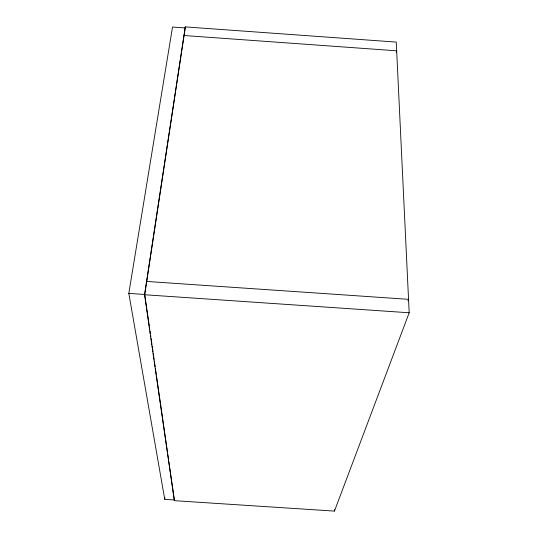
<?xml version="1.0" encoding="UTF-8"?>
<svg xmlns="http://www.w3.org/2000/svg" width="538" height="538" viewBox="0 0 538 538"><rect width="100%" height="100%" fill="white"/><g stroke="black" fill="none" stroke-linecap="round" stroke-linejoin="round"><path stroke-width="0.81" d="M334.454 511.1L409.189 312.766L396.244 42.092L185.267 26.9L144.554 294.743L174.346 500.67L334.454 511.1L334.468 509.54M168.858 461.705L174.379 499.977L164.742 499.345L164.944 497.684M149.295 326.089L144.735 294.468L185.22 27.942L172.523 27.035L128.811 293.385L164.742 499.345M396.277 52.435L396.661 50.801L183.962 35.508M407.965 300.903L408.544 299.33L146.571 281.435M128.811 293.385L144.735 294.468M144.554 294.743L409.189 312.766M149.53 327.75L149.772 329.417M150.015 331.078L150.371 333.573M150.613 335.241L150.855 336.902M151.091 338.563L151.931 344.387M152.173 346.055L153.014 351.879M153.256 353.54L154.097 359.364M154.332 361.032L155.173 366.855M155.415 368.517L156.255 374.34M156.497 376.008L167.533 452.552M167.775 454.213L168.616 460.037M185.267 26.9L185.341 28.581"/></g></svg>
